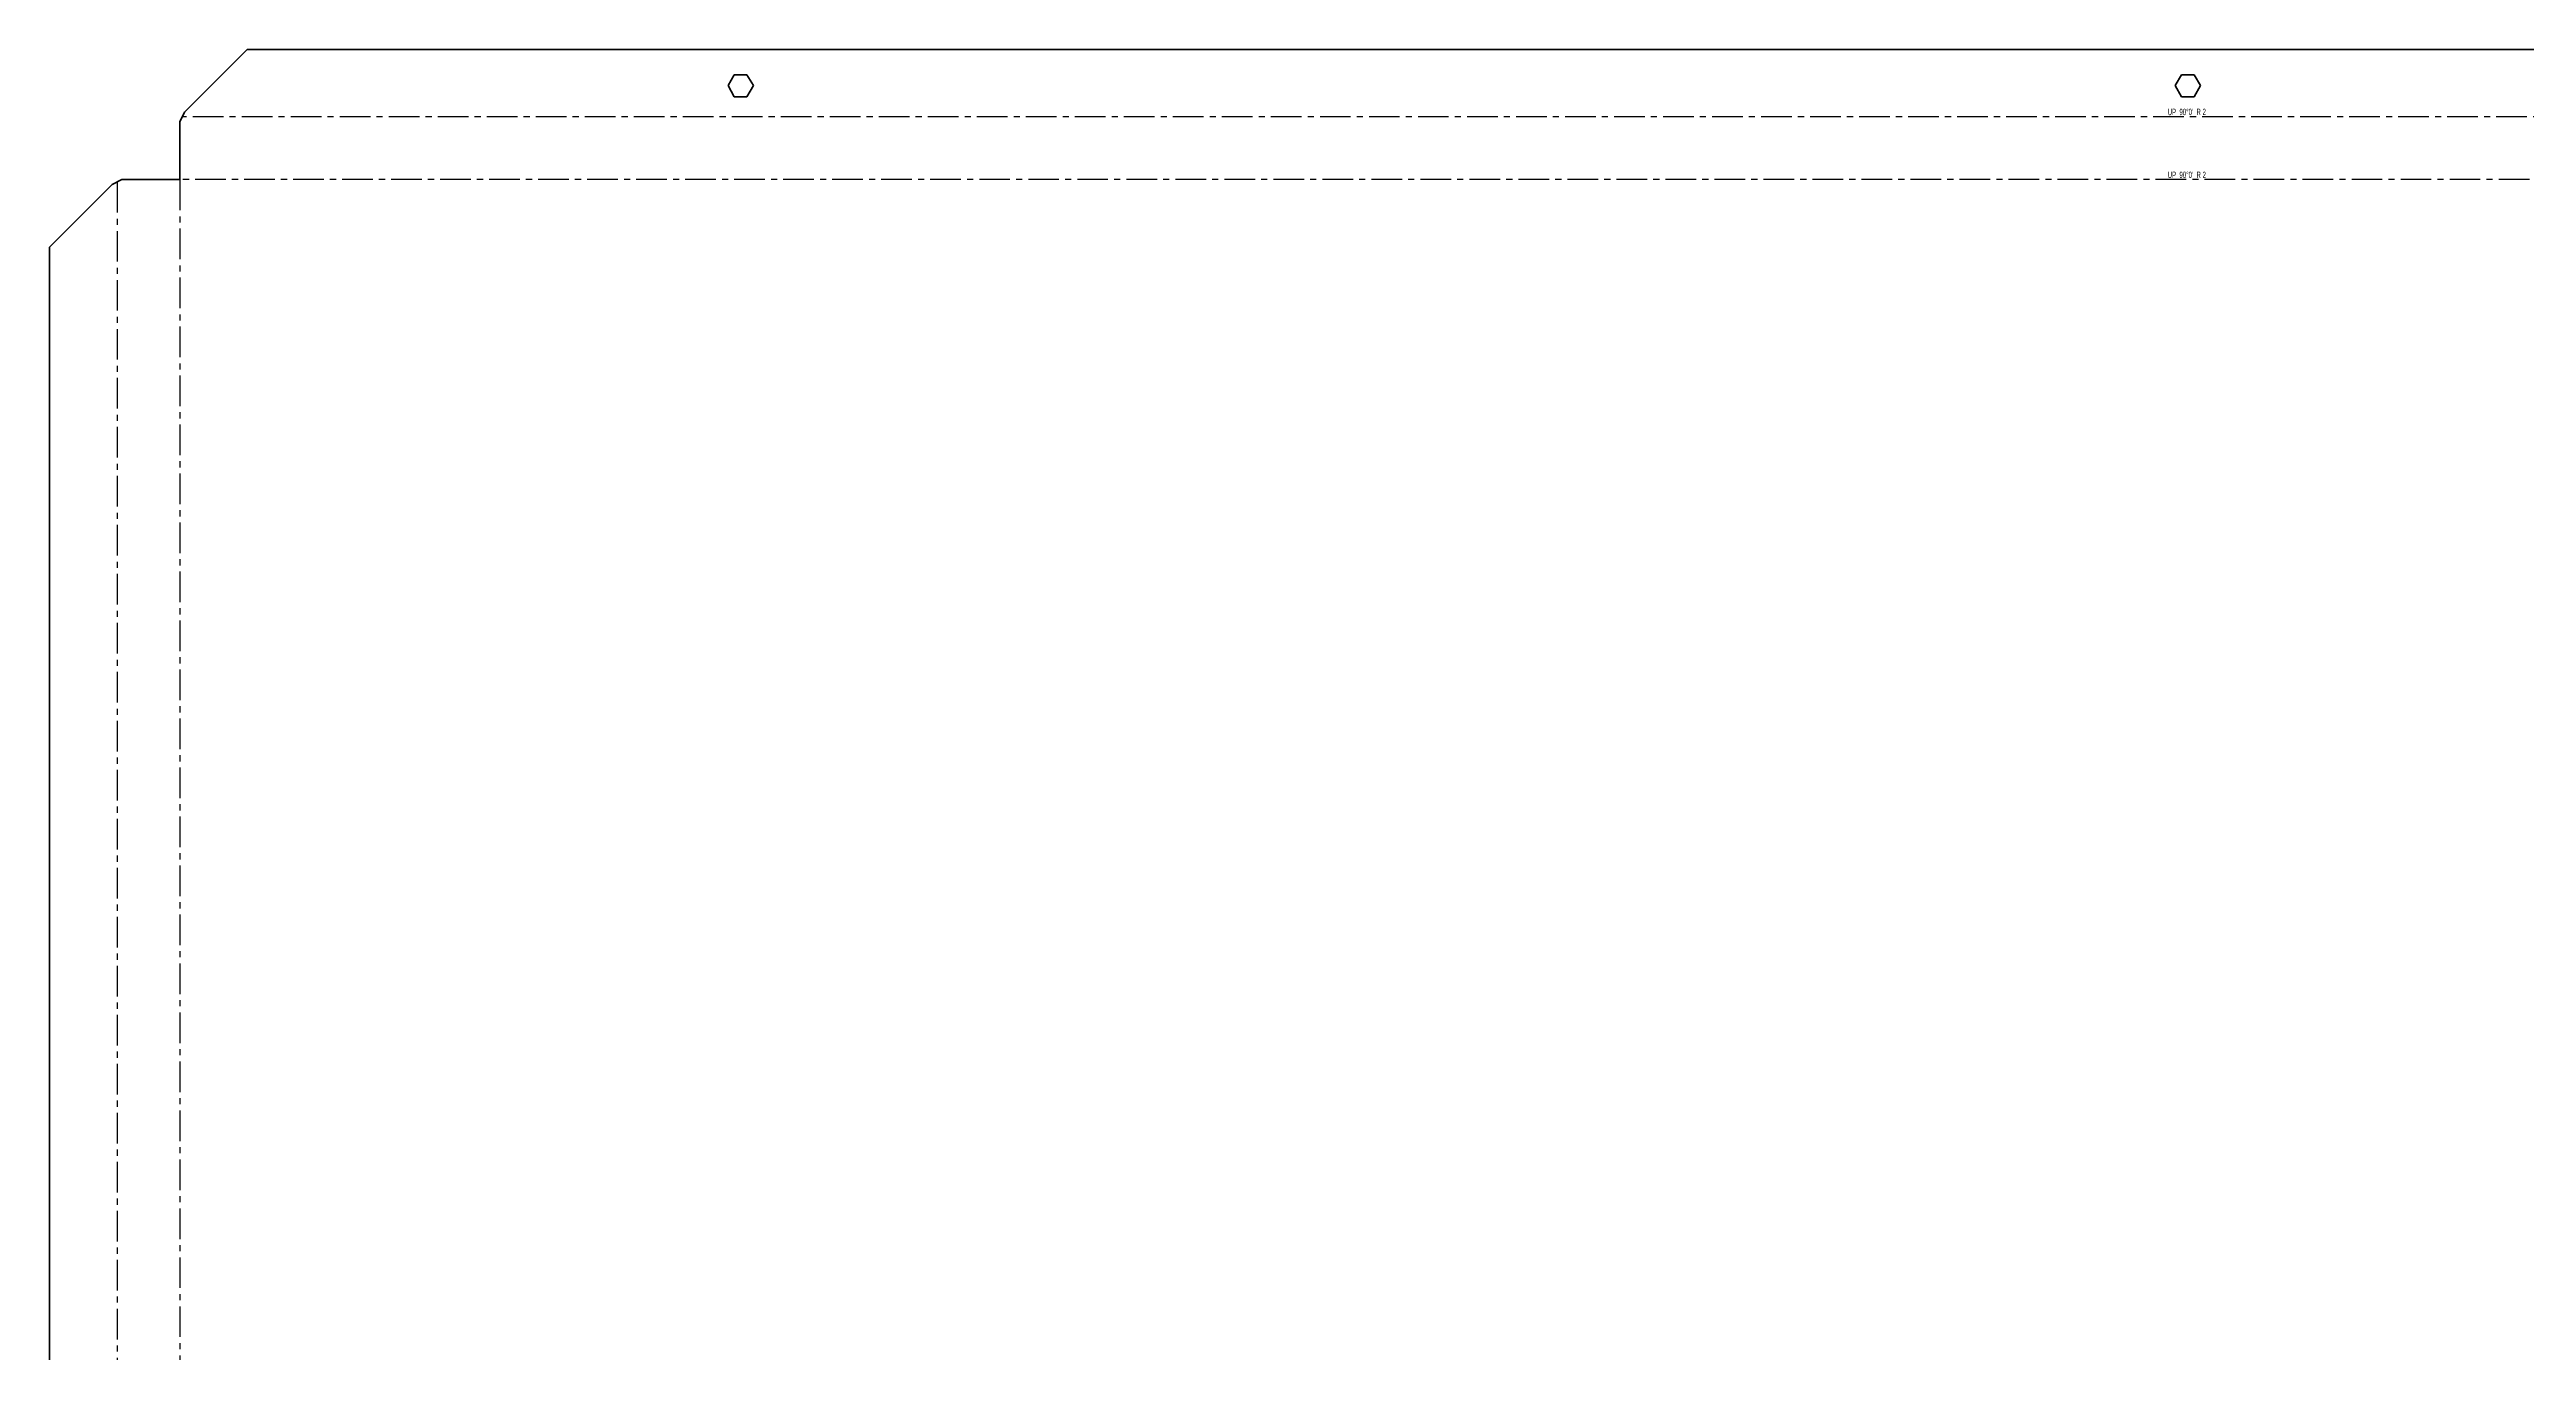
# Model space of a CAD drawing. Header units: millimetres. Extents: x -1056 to 717, y -470 to 664.
# Drawn here: x -1056 to -29, y 123 to 664 of the extents above; entities that cross this region are included whole.
import ezdxf

# ---------------------------------------------------------------- set-up
doc = ezdxf.new("R2010")
doc.units = ezdxf.units.MM
doc.linetypes.add('CENTERX2', pattern=[20.32, 12.7, -2.54, 2.54, -2.54])
doc.styles.add('SLDTEXTSTYLE2', font='TXT', dxfattribs={"width": 0.5675})

msp = doc.modelspace()

# ---------------------------------------------------------------- linework, layer by layer
at = {"color": 7, "linetype": 'Continuous', "lineweight": 35}
for p, q in [((-973.9, 663.6), (-999.9, 637.6)), ((-973.9, 663.6), (635.1, 663.6)), ((-772, 653.1), (-774.6, 648.6)), ((-774.6, 648.6), (-772, 644)), ((-766.8, 653.1), (-772, 653.1)), ((-764.1, 648.6), (-766.8, 653.1)), ((-766.8, 644), (-764.1, 648.6)), ((-172, 653.1), (-174.6, 648.6)), ((-174.6, 648.6), (-172, 644)), ((-166.8, 653.1), (-172, 653.1)), ((-164.1, 648.6), (-166.8, 653.1)), ((-166.8, 644), (-164.1, 648.6)), ((-1001.9, 633.6), (-999.9, 637.6)), ((-772, 644), (-766.8, 644)), ((-172, 644), (-166.8, 644)), ((-1001.9, 609.6), (-1001.9, 633.6)), ((-1029.9, 607.6), (-1055.9, 581.6)), ((-1029.9, 607.6), (-1025.9, 609.6)), ((-1001.9, 609.6), (-1025.9, 609.6)), ((-1055.9, -388.4), (-1055.9, 581.6))]:
    msp.add_line(p, q, dxfattribs=at)
at = {"color": 7, "linetype": 'CENTERX2'}
for p, q in [((662.1, 635.6), (-1000.9, 635.6)), ((-1027.9, 608.6), (-1027.9, -415.4)), ((-1001.9, 609.6), (-1001.9, -416.4)), ((663.1, 609.6), (-1001.9, 609.6))]:
    msp.add_line(p, q, dxfattribs=at)

# ---------------------------------------------------------------- texts
at = {"color": 7, "linetype": 'Continuous', "lineweight": 0, "char_height": 2.646, "attachment_point": 2, "style": 'SLDTEXTSTYLE2'}
for insert in [(-169.8, 639), (-169.8, 612.9)]:
    msp.add_mtext("UP  90°0'  R 2", dxfattribs=dict(at, insert=insert))

doc.saveas('drawing.dxf')
